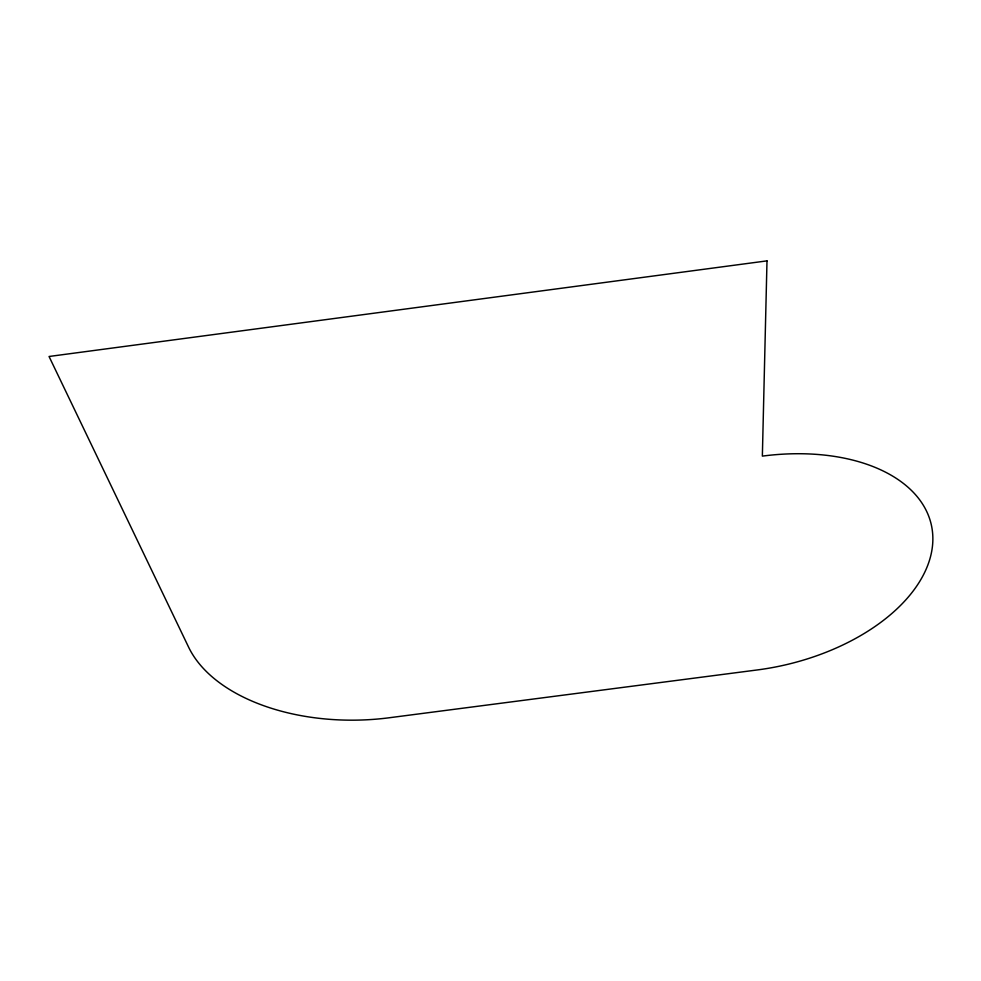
<?xml version="1.0" encoding="UTF-8"?>
<svg xmlns="http://www.w3.org/2000/svg" width="981" height="981" viewBox="0 0 981 981"><rect width="100%" height="100%" fill="white"/><g stroke="black" fill="none" stroke-linecap="round" stroke-linejoin="round"><path stroke-width="1.47" d="M766.995 260.872L762.36 456.116A175.452 104.967 -12.5 0 1 932.845 540.408A175.452 104.967 -12.5 0 1 757.295 669.949L389.322 717.749A174.814 104.329 -1.5 0 1 188.56 647.068L49.05 356.483L766.995 260.872"/></g></svg>
